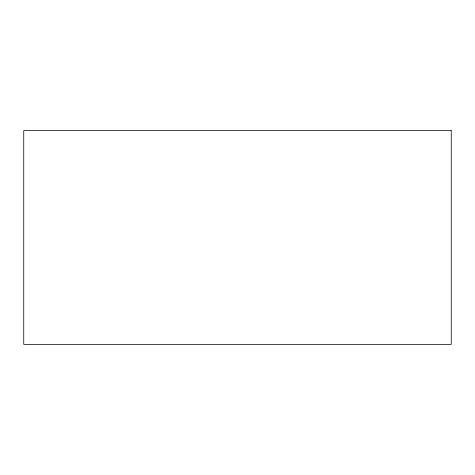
<?xml version="1.0" encoding="UTF-8"?>
<svg xmlns="http://www.w3.org/2000/svg" width="475" height="475" viewBox="0 0 475 475"><rect width="100%" height="100%" fill="white"/><g stroke="black" fill="none" stroke-linecap="round" stroke-linejoin="round"><path stroke-width="0.71" d="M451.25 130.625L23.75 130.625L23.75 344.375L451.25 344.375L451.25 130.625"/></g></svg>
